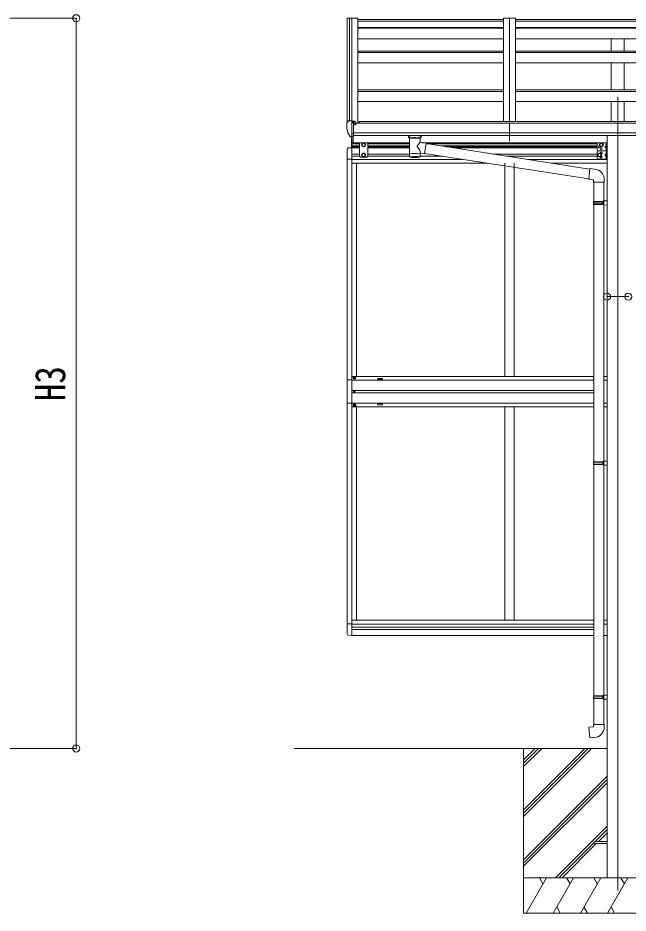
# Model space of a CAD drawing. Units: millimetres at full size, sheet at 1:30; details may follow other scales. Extents: x -8385 to 8479, y -5853 to 5787.
# Drawn here: x 31 to 2625, y -1963 to 1843 of the extents above; entities that cross this region are included whole.
import ezdxf
from ezdxf.enums import TextEntityAlignment as Align

# ---------------------------------------------------------------- set-up
doc = ezdxf.new("R2010")
doc.units = ezdxf.units.MM
doc.header["$LTSCALE"] = 30
doc.header["$PDMODE"] = 32
doc.header["$PDSIZE"] = 30
for name, color, linetype, lineweight in [('0-0_0', 7, 'Continuous', 9), ('0-1_本体', 4, 'Continuous', 9), ('0-2_部品', 7, 'Continuous', 9), ('0-8_PARTS2', 2, 'Continuous', 9), ('0-A_寸法', 6, 'Continuous', 9), ('1-1_GLASS', 4, 'Continuous', 9), ('1-2_GLASS_SEAL', 7, 'Continuous', 9)]:
    doc.layers.add(name, color=color, linetype=linetype, lineweight=lineweight)
doc.styles.add('ＭＳ ゴシック', font='')
doc.styles.get('ＭＳ ゴシック').set_extended_font_data('MS Gothic')

msp = doc.modelspace()

# ---------------------------------------------------------------- linework, layer by layer
at = {"layer": '0-0_0'}
for p, q in [((1205.26, -1263.4), (2536.18, -1263.4)), ((2181.38, -1263.4), (2181.38, -1963.4)), ((2181.38, -1524.12), (2442.11, -1263.4)), ((2181.38, -1538.27), (2456.25, -1263.4)), ((2181.38, -1552.41), (2470.39, -1263.4)), ((2181.38, -1340.28), (2258.26, -1263.4)), ((2181.38, -1326.14), (2244.12, -1263.4)), ((2181.38, -1311.99), (2229.98, -1263.4)), ((2181.38, -1736.26), (2536.18, -1381.46)), ((2181.38, -1750.4), (2536.18, -1395.6)), ((2181.38, -1764.54), (2536.18, -1409.74)), ((2316.37, -1813.4), (2536.18, -1593.59)), ((2485.02, -1658.89), (2536.18, -1607.73)), ((2499.17, -1658.89), (2536.18, -1621.87)), ((2330.51, -1813.4), (2481.38, -1662.53)), ((2344.66, -1813.4), (2490.17, -1667.89)), ((2981.38, -1813.4), (2181.38, -1813.4)), ((2191.67, -1963.4), (2278.27, -1813.4)), ((2263.27, -1839.38), (2248.27, -1813.4)), ((2307.14, -1963.4), (2393.74, -1813.4)), ((2378.74, -1839.38), (2363.74, -1813.4)), ((2422.61, -1963.4), (2509.21, -1813.4)), ((2494.21, -1839.38), (2479.21, -1813.4)), ((2538.08, -1963.4), (2624.68, -1813.4)), ((2609.68, -1839.38), (2594.68, -1813.4)), ((2322.14, -1937.42), (2337.14, -1963.4)), ((2437.61, -1937.42), (2452.61, -1963.4)), ((2553.08, -1937.42), (2568.08, -1963.4)), ((2181.38, -1963.4), (2981.38, -1963.4))]:
    msp.add_line(p, q, dxfattribs=at)
at = {"layer": '0-1_本体'}
for p, q in [((1431.39, 1840.51), (1431.37, 1399.45)), ((1432.33, 1841.39), (1440.16, 1841.8)), ((1440.38, 1841.72), (1440.38, 1405.99)), ((1440.46, 1841.61), (1441.08, 1839.99)), ((2096.18, 1835.74), (1476.18, 1835.74)), ((1476.38, 1841.81), (1476.38, 1395.81)), ((1476.38, 1828.81), (2096.38, 1828.81)), ((2096.38, 1841.81), (2096.38, 1402.52)), ((2146.38, 1841.81), (2096.38, 1841.81)), ((2146.38, 1841.81), (2146.38, 1402.52)), ((2146.38, 1828.81), (2766.38, 1828.81)), ((1476.38, 1802.1), (2096.38, 1802.1)), ((1476.38, 1799.52), (2096.38, 1799.52)), ((2146.38, 1802.1), (2766.38, 1802.1)), ((2146.38, 1799.52), (2766.38, 1799.52)), ((1476.38, 1754.78), (2096.38, 1754.78)), ((2146.38, 1754.78), (2766.38, 1754.78)), ((2553.88, 1701.05), (2553.88, 1754.78)), ((2608.88, 1701.05), (2608.88, 1754.78)), ((1476.38, 1701.05), (2096.38, 1701.05)), ((1476.38, 1695.48), (2096.38, 1695.48)), ((2146.38, 1701.05), (2766.38, 1701.05)), ((2146.38, 1695.48), (2766.38, 1695.48)), ((1476.38, 1651.48), (2096.38, 1651.48)), ((2146.38, 1651.48), (2766.38, 1651.48)), ((2553.88, 1537.4), (2553.88, 1651.48)), ((2608.88, 1537.4), (2608.88, 1651.48)), ((1476.38, 1537.4), (2096.38, 1537.4)), ((1476.38, 1530.6), (2096.38, 1530.6)), ((2146.38, 1537.4), (2766.38, 1537.4)), ((2146.38, 1530.6), (2766.38, 1530.6)), ((1476.38, 1487.05), (2096.38, 1487.05)), ((2146.38, 1487.05), (2766.38, 1487.05)), ((2553.88, 1402.52), (2553.88, 1487.05)), ((2608.88, 1402.52), (2608.88, 1487.05)), ((6804.88, 1395.81), (1457.88, 1395.81)), ((1481.38, 1395.81), (1481.38, 1402.52)), ((6781.38, 1402.52), (1481.38, 1402.52)), ((1457.88, 1354.59), (6804.88, 1354.59)), ((6804.88, 1342.74), (1457.88, 1342.82)), ((2536.18, 1342.65), (2536.18, -1813.42))]:
    msp.add_line(p, q, dxfattribs=at)
msp.add_lwpolyline([(1441.08, 1405.99), (1441.08, 1841.81), (1476.38, 1841.81)], dxfattribs=at)
msp.add_circle((1465.35, 1391.08), 3, dxfattribs=at)
for centre, radius, start, end in [((1432.38, 1840.39), 1, 93, 173.32986), ((1440.18, 1841.5), 0.301, 21.06327, 92.86679)]:
    msp.add_arc(centre, radius, start, end, dxfattribs=at)
at = {"layer": '0-2_部品'}
for p, q in [((2766.18, 1835.74), (2146.18, 1835.74)), ((1429.18, 1396.63), (1429.18, 1396)), ((1436.09, 1405.44), (1432.02, 1399.63)), ((1451.18, 1337.5), (1451.18, 1406)), ((1452.68, 1405.09), (1451.18, 1405.09)), ((1457.68, 1396.27), (1451.18, 1396.67)), ((1452.68, 1405.09), (1452.68, 1398.92)), ((1462.35, 1403.59), (1452.68, 1404.31)), ((1452.68, 1401.32), (1466.68, 1401.26)), ((1462.15, 1391.09), (1462.68, 1391.09)), ((1462.68, 1391.09), (1462.98, 1391.09)), ((1463.18, 1401.28), (1463.18, 1403.17)), ((1467.68, 1400.15), (1467.68, 1395.82)), ((1443.56, 1339.32), (1433.81, 1354.7)), ((1449.68, 1337.6), (1445.97, 1337.82)), ((1449.68, 1337.6), (1451.18, 1337.5)), ((1451.18, 1339.7), (1451.68, 1339.7)), ((1451.68, 1339.7), (1452.18, 1340.7)), ((1457.68, 1340.7), (1452.18, 1340.7)), ((1691.68, 1336.5), (1691.68, 1342.62)), ((1745.68, 1336.5), (1745.68, 1342.62)), ((1695.78, 1332), (1695.76, 1251.71)), ((1741.58, 1314.43), (1741.58, 1332.01)), ((1766.8, 1310.52), (1741.58, 1314.43)), ((1766.8, 1310.52), (1759.78, 1265.26)), ((2461.91, 1200.62), (1766.49, 1308.5)), ((1741.6, 1251.71), (1741.58, 1268.34)), ((1741.58, 1268.08), (1759.78, 1265.26)), ((2458.24, 1158.68), (1760.05, 1267)), ((2482.9, 1200.56), (2462.07, 1202.38)), ((2477.98, 1144.81), (2523.98, 1144.81)), ((2479.98, 1144.81), (2479.98, 1062.15)), ((2521.98, 1144.81), (2521.98, 1064.71)), ((2523.98, 1144.81), (2523.98, 1155.73)), ((2477.98, 1060.15), (2478.98, 1062.15)), ((2477.98, 1060.15), (2521.98, 1060.15)), ((2477.98, 1060.15), (2477.98, 1052.15)), ((2477.98, 1052.15), (2521.98, 1052.15)), ((2477.98, 1052.15), (2478.98, 1050.15)), ((2478.98, 1062.15), (2521.98, 1062.15)), ((2478.98, 1050.15), (2521.98, 1050.15)), ((2479.98, 1050.15), (2479.98, -44.03)), ((2517.5, 1060.15), (2517.07, 1062.15)), ((2519.98, 1064.65), (2535.98, 1065.12)), ((2519.98, 1062.65), (2519.98, 1064.65)), ((2519.98, 1062.65), (2521.98, 1062.65)), ((2519.98, 1047.65), (2519.98, 1049.65)), ((2519.98, 1047.65), (2535.98, 1047.18)), ((2521.98, 1047.59), (2521.98, -41.48)), ((2535.98, 1065.12), (2535.98, 1047.18)), ((2477.98, -46.03), (2478.98, -44.03)), ((2477.98, -46.03), (2521.98, -46.03)), ((2477.98, -46.03), (2477.98, -54.03)), ((2477.98, -54.03), (2521.98, -54.03)), ((2477.98, -54.03), (2478.98, -56.03)), ((2478.98, -44.03), (2521.98, -44.03)), ((2478.98, -56.03), (2521.98, -56.03)), ((2479.98, -56.03), (2479.98, -1039.19)), ((2517.5, -46.03), (2517.07, -44.03)), ((2519.98, -41.53), (2535.98, -41.06)), ((2519.98, -43.53), (2519.98, -41.53)), ((2519.98, -43.53), (2521.98, -43.53)), ((2519.98, -58.53), (2519.98, -56.53)), ((2519.98, -58.53), (2535.98, -59.01)), ((2521.98, -58.59), (2521.98, -1036.64)), ((2535.98, -41.06), (2535.98, -59.01)), ((2477.98, -1041.19), (2478.98, -1039.19)), ((2477.98, -1041.19), (2521.98, -1041.19)), ((2477.98, -1041.19), (2477.98, -1049.19)), ((2477.98, -1049.19), (2521.98, -1049.19)), ((2477.98, -1049.19), (2478.98, -1051.19)), ((2478.98, -1039.19), (2521.98, -1039.19)), ((2478.98, -1051.19), (2521.98, -1051.19)), ((2479.98, -1051.19), (2479.98, -1161.2)), ((2517.5, -1041.19), (2517.07, -1039.19)), ((2519.98, -1036.69), (2535.98, -1036.22)), ((2519.98, -1038.69), (2519.98, -1036.69)), ((2519.98, -1038.69), (2521.98, -1038.69)), ((2519.98, -1053.69), (2519.98, -1051.69)), ((2519.98, -1053.69), (2535.98, -1054.17)), ((2521.98, -1053.75), (2521.98, -1161.2)), ((2535.98, -1036.22), (2535.98, -1054.17)), ((2477.98, -1161.2), (2523.98, -1161.2)), ((2477.98, -1171.2), (2477.98, -1161.2)), ((2523.98, -1161.2), (2523.98, -1172.11))]:
    msp.add_line(p, q, dxfattribs=at)
at = {"layer": '0-2_部品', "color": 4}
for p, q in [((2481.18, -1658.89), (2481.18, -1667.89)), ((2481.18, -1658.89), (2536.18, -1658.89)), ((2481.18, -1667.89), (2536.18, -1667.89))]:
    msp.add_line(p, q, dxfattribs=at)
at = {"layer": '0-2_部品'}
for points in [[(1451.18, 1406), (1439.18, 1406), (1436.85, 1405.86)], [(1457.68, 1340.7), (1457.68, 1398.92), (1452.68, 1398.92)], [(1462.35, 1403.59), (1462.52, 1403.57), (1462.68, 1403.54), (1462.82, 1403.5), (1462.95, 1403.44), (1463.05, 1403.38), (1463.12, 1403.32), (1463.17, 1403.25), (1463.18, 1403.17)], [(1462.98, 1392.28), (1462.98, 1391.09), (1467.68, 1391.09)], [(1467.68, 1392.7), (1467.68, 1391.09), (1468.15, 1391.09)], [(1451.18, 1351.39), (1454.34, 1351.8), (1457.68, 1352.23)], [(1691.72, 1336.44), (1691.69, 1336.8), (1691.94, 1337.76), (1692.46, 1338.64), (1693.26, 1339.48), (1694.38, 1340.27), (1695.78, 1341)], [(1691.72, 1336.56), (1691.69, 1336.2), (1691.94, 1335.24), (1692.46, 1334.36), (1693.26, 1333.52), (1694.38, 1332.72), (1695.78, 1332)], [(1741.58, 1340.99), (1741.81, 1340.89), (1743.17, 1340.16), (1744.28, 1339.31), (1745.04, 1338.45), (1745.5, 1337.55), (1745.67, 1336.66)], [(1741.58, 1332.01), (1741.81, 1332.1), (1743.17, 1332.84), (1744.28, 1333.69), (1745.04, 1334.55), (1745.5, 1335.45), (1745.67, 1336.34)], [(2462.07, 1202.38), (2458.06, 1156.55), (2477.98, 1154.81), (2477.98, 1144.81)], [(2517.5, 1060.15), (2517.5, 1052.15), (2517.07, 1050.15)], [(2519.98, 1049.65), (2521.98, 1049.65), (2521.98, 1062.65)], [(2517.5, -46.03), (2517.5, -54.03), (2517.07, -56.03)], [(2519.98, -56.53), (2521.98, -56.53), (2521.98, -43.53)], [(2517.5, -1041.19), (2517.5, -1049.19), (2517.07, -1051.19)], [(2519.98, -1051.69), (2521.98, -1051.69), (2521.98, -1038.69)], [(2482.9, -1216.94), (2462.07, -1218.76), (2458.06, -1172.94), (2477.98, -1171.2)]]:
    msp.add_lwpolyline(points, dxfattribs=at)
for centre, radius, start, end in [((1432.18, 1396.63), 3, 93, 180), ((1621.67, 1396.01), 192.49, 180.0008, 192.1233), ((1436.91, 1404.86), 1, 93.5, 145), ((1465.18, 1391.09), 2.5, 151.64236, 180), ((1465.18, 1391.09), 2.5, 0, 151.64236), ((1436.41, 1356.2), 3, 191.83348, 210), ((1446.15, 1340.82), 3, 210, 266.5), ((1708.75, 1291.28), 51.38, 92.46126, 104.61963), ((1728.63, 1291.28), 51.38, 75.38037, 87.53874), ((2478.98, 1155.73), 45, 0, 85), ((2478.98, -1172.11), 45, 275, 0)]:
    msp.add_arc(centre, radius, start, end, dxfattribs=at)
for centre, major_axis, ratio, start_param, end_param in [((1466.68, 1400.16), (-0.02, 1.1), 0.906239, 4.6917496, 6.2625459), ((1718.68, 1330.8), (-22.91, -0.42), 0.072511, 4.711586, 6.2823824), ((1718.7, 1332.44), (-22.91, -0.42), 0.072511, 4.711586, 6.2823824), ((1718.65, 1332.43), (22.92, -0.42), 0.07247, 0.0008089, 1.5716053), ((1718.65, 1330.8), (22.92, -0.42), 0.07247, 0.0008089, 1.5716053), ((1729.68, 1336.5), (16, 0), 0.361356, 0, 0.0194874), ((1729.68, 1336.5), (16, 0), 0.361356, 6.2636979, 6.2831853), ((1718.68, 1294.87), (-22.81, 26.62), 0.234429, 3.1563334, 4.5976381), ((1721.23, 1292.23), (20.32, 22.25), 0.045535, 4.9756507, 6.2441899), ((1718.68, 1264.15), (22.91, 0), 0.122865, 6.2831853, 9.424778), ((1718.68, 1251.71), (22.92, 0), 0.101955, 6.2829723, 9.4248207), ((1718.68, 1251.71), (22.92, 0), 0.101955, 3.1415499, 6.2833984)]:
    msp.add_ellipse(centre, major_axis=major_axis, ratio=ratio, start_param=start_param, end_param=end_param, dxfattribs=at)
at = {"layer": '0-8_PARTS2'}
for p, q in [((1451.38, 1838.68), (1451.38, 1319.39)), ((2121.38, 1838.68), (2121.38, 1319.39)), ((2581.38, 1508.2), (2581.38, -1867.03))]:
    msp.add_line(p, q, dxfattribs=at)
at = {"layer": '0-A_寸法'}
for p, q in [((279.15, 1841.82), (-1027.28, 1841.82)), ((279.15, -1263.39), (279.15, 1841.82)), ((2536.18, 657.86), (2626.58, 657.86)), ((279.15, -1263.39), (-326.83, -1263.39))]:
    msp.add_line(p, q, dxfattribs=at)
for p in [(279.15, 1841.82), (2536.18, 657.86), (2626.58, 657.86), (279.15, -1263.39)]:
    msp.add_point(p, dxfattribs=at)
at = {"layer": '1-1_GLASS'}
for p, q in [((1451.18, 1311.21), (1486.68, 1311.21)), ((1451.18, 1307.71), (1483.68, 1307.71)), ((1451.18, 1298.71), (1483.68, 1298.71)), ((1451.18, 1295.21), (1483.68, 1295.21)), ((1515.68, 1311.21), (1695.78, 1311.21)), ((1518.68, 1307.71), (1695.78, 1307.71)), ((1518.68, 1298.71), (1695.78, 1298.71)), ((1518.68, 1295.21), (1695.78, 1295.21)), ((1749.07, 1311.21), (2496.18, 1311.21)), ((1771.63, 1307.71), (2494.21, 1307.71)), ((1829.65, 1298.71), (2494.18, 1298.71)), ((1852.21, 1295.21), (2494.18, 1295.21)), ((1451.18, 1290.91), (1451.18, 253.71)), ((1483.68, 1290.21), (1451.18, 1290.21)), ((1451.18, 1264.21), (1483.68, 1264.21)), ((1695.77, 1290.21), (1518.68, 1290.21)), ((1518.68, 1264.21), (1695.77, 1264.21)), ((2433.46, 1290.21), (1884.44, 1290.21)), ((2052.03, 1264.21), (2494.18, 1264.21)), ((2494.18, 1290.21), (2433.46, 1290.21)), ((1431.18, 1241.51), (1431.18, 302.91)), ((1451.18, 1255.21), (1483.68, 1255.21)), ((1923.1, 1241.71), (1451.18, 1241.71)), ((2026.23, 1225.71), (1451.18, 1225.71)), ((1471.18, 1225.71), (1471.18, 318.71)), ((1518.68, 1255.21), (1695.76, 1255.21)), ((1741.59, 1255.21), (1836.08, 1255.21)), ((2101.38, 1225.71), (2101.38, 318.71)), ((2110.04, 1255.21), (2494.18, 1255.21)), ((2141.38, 1225.71), (2141.38, 318.71)), ((2197.06, 1241.71), (2536.18, 1241.71)), ((2536.18, 1225.71), (2300.2, 1225.71)), ((1451.18, 318.71), (2480.18, 318.71)), ((2522.38, 318.71), (2536.38, 318.71)), ((1451.18, 302.71), (2480.18, 302.71)), ((2522.38, 302.71), (2536.38, 302.71)), ((1451.18, 258.2), (2480.18, 258.2)), ((1451.18, 253.71), (1451.18, -783.3)), ((2480.18, 249.2), (1451.18, 249.2)), ((1431.18, 204.51), (1431.18, -734.1)), ((1451.18, 204.71), (2480.18, 204.71)), ((2522.38, 204.71), (2536.38, 204.71)), ((2480.18, 188.71), (1451.18, 188.71)), ((1471.18, 188.71), (1471.18, -718.3)), ((2101.38, 188.71), (2101.38, -718.3)), ((2141.38, 188.71), (2141.38, -718.3)), ((2522.38, 188.71), (2536.38, 188.71)), ((1451.18, -718.3), (2480.18, -718.3)), ((2522.38, -718.3), (2536.38, -718.3)), ((1451.18, -734.3), (2478.18, -734.3)), ((1451.18, -747.8), (2480.18, -747.8)), ((1451.18, -756.8), (2480.18, -756.8)), ((2522.38, -734.3), (2536.38, -734.3)), ((1451.18, -782.8), (2480.18, -782.8)), ((2522.38, -782.8), (2536.38, -782.8))]:
    msp.add_line(p, q, dxfattribs=at)
for points in [[(1581.18, 305.21), (1561.18, 305.21), (1561.18, 310.21), (1581.18, 310.21)], [(1581.18, 203.21), (1561.18, 203.21), (1561.18, 198.21), (1581.18, 198.21)]]:
    msp.add_lwpolyline(points, close=True, dxfattribs=at)
at = {"layer": '1-2_GLASS_SEAL'}
for p, q in [((1449.68, 1291), (1449.68, 1337.6)), ((1451.18, 1291), (1451.18, 1337.5)), ((1456.68, 1311.5), (1456.68, 1340.7)), ((1487.68, 1312.5), (1483.68, 1308.5)), ((1483.68, 1308.5), (1483.68, 1255.01)), ((1514.68, 1312.5), (1487.68, 1312.5)), ((1514.68, 1312.5), (1518.68, 1308.5)), ((1518.68, 1255.01), (1518.68, 1308.5)), ((2494.18, 1307.5), (2494.18, 1282.5)), ((2499.18, 1312.5), (2536.18, 1312.5)), ((2533.68, 1295), (2526.68, 1295)), ((2533.18, 1308), (2532.38, 1307.86)), ((2533.18, 1300), (2532.38, 1300.14)), ((2533.18, 1300), (2533.68, 1300.09)), ((2533.68, 1312.5), (2533.68, 1277.5)), ((2536.18, 1312.5), (2536.18, 1277.5)), ((1430.68, 1284.71), (1430.68, 1241.8)), ((1451.18, 1291), (1435.89, 1290.2)), ((1501.18, 1267.51), (1494.68, 1263.75)), ((1494.68, 1263.75), (1494.68, 1256.25)), ((1494.68, 1256.25), (1501.18, 1252.5)), ((1507.68, 1263.75), (1501.18, 1267.51)), ((1501.18, 1252.5), (1507.68, 1256.25)), ((1507.68, 1256.25), (1507.68, 1263.75)), ((2494.18, 1272.5), (2494.18, 1247.5)), ((2499.18, 1277.5), (2536.18, 1277.5)), ((2499.18, 1277.5), (2536.18, 1277.5)), ((2533.68, 1260), (2526.68, 1260)), ((2533.18, 1290), (2532.38, 1289.86)), ((2533.18, 1282), (2532.38, 1282.14)), ((2533.18, 1273), (2532.38, 1272.86)), ((2533.18, 1265), (2532.38, 1265.14)), ((2533.18, 1282), (2533.68, 1282.09)), ((2533.18, 1265), (2533.68, 1265.09)), ((2533.68, 1277.5), (2533.68, 1242.5)), ((2536.18, 1277.5), (2536.18, 1242.5)), ((1451.18, 1241.8), (1430.68, 1241.8)), ((1487.68, 1251.01), (1483.68, 1255.01)), ((1514.68, 1251.01), (1487.68, 1251.01)), ((1514.68, 1251.01), (1518.68, 1255.01)), ((2499.18, 1242.5), (2536.18, 1242.5)), ((2533.18, 1255), (2532.38, 1254.86)), ((2533.18, 1247), (2532.38, 1247.14)), ((2533.18, 1247), (2533.68, 1247.09)), ((1460.68, 312), (1459.68, 312)), ((1463.68, 313), (1464.68, 313)), ((1459.95, 254.91), (1459.13, 254.91)), ((1462.41, 254.09), (1463.23, 254.09)), ((1460.68, 197), (1459.68, 197)), ((1463.68, 196), (1464.68, 196)), ((1451.18, -733.8), (1430.68, -733.8)), ((1430.68, -776.71), (1430.68, -733.8)), ((1451.18, -783), (1435.89, -782.2))]:
    msp.add_line(p, q, dxfattribs=at)
for points in [[(1494.68, 1307.25), (1501.18, 1311.01), (1507.68, 1307.25)], [(1507.68, 1307.25), (1507.68, 1299.75), (1501.18, 1296), (1494.68, 1299.75), (1494.68, 1307.25)], [(2533.68, 1300), (2526.68, 1295), (2533.68, 1290)], [(2534.06, 1304), (2533.43, 1305.19), (2531.2, 1306.3)], [(2534.06, 1304), (2533.43, 1302.81), (2531.2, 1301.7)], [(2533.18, 1300), (2533.18, 1308), (2533.68, 1307.91), (2533.68, 1300.09)], [(2533.68, 1265), (2526.68, 1260), (2533.68, 1255)], [(2534.06, 1286), (2533.43, 1287.19), (2531.2, 1288.3)], [(2534.06, 1286), (2533.43, 1284.81), (2531.2, 1283.7)], [(2534.06, 1269), (2533.43, 1270.19), (2531.2, 1271.3)], [(2534.06, 1269), (2533.43, 1267.81), (2531.2, 1266.7)], [(2533.18, 1282), (2533.18, 1290), (2533.68, 1289.91), (2533.68, 1282.09)], [(2533.18, 1265), (2533.18, 1273), (2533.68, 1272.91), (2533.68, 1265.09)], [(2534.06, 1251), (2533.43, 1252.19), (2531.2, 1253.3)], [(2534.06, 1251), (2533.43, 1249.81), (2531.2, 1248.7)], [(2533.18, 1247), (2533.18, 1255), (2533.68, 1254.91), (2533.68, 1247.09)], [(1459.68, 312), (1459.68, 313), (1460.68, 313)], [(1461.68, 314), (1461.68, 315), (1462.68, 315), (1462.68, 314)], [(1462.68, 311), (1462.68, 310), (1461.68, 310), (1461.68, 311)], [(1464.68, 313), (1464.68, 312), (1463.68, 312)], [(1451.18, 303.5), (1430.48, 303.5), (1430.48, 205.5), (1451.18, 205.5)], [(1459.13, 254.91), (1459.13, 254.09), (1459.95, 254.09)], [(1461.59, 255.73), (1461.59, 256.55), (1460.77, 256.55), (1460.77, 255.73)], [(1460.77, 253.27), (1460.77, 252.45), (1461.59, 252.45), (1461.59, 253.27)], [(1463.23, 254.09), (1463.23, 254.91), (1462.41, 254.91)], [(1459.68, 197), (1459.68, 196), (1460.68, 196)], [(1462.68, 198), (1462.68, 199), (1461.68, 199), (1461.68, 198)], [(1461.68, 195), (1461.68, 194), (1462.68, 194), (1462.68, 195)], [(1464.68, 196), (1464.68, 197), (1463.68, 197)]]:
    msp.add_lwpolyline(points, dxfattribs=at)
for points in [[(2511.18, 1296), (2517.68, 1299.75), (2517.68, 1307.25), (2511.18, 1311.01), (2504.68, 1307.25), (2504.68, 1299.75)], [(2504.18, 1252.5), (2510.68, 1256.25), (2510.68, 1263.75), (2504.18, 1267.51), (2497.68, 1263.75), (2497.68, 1256.25)]]:
    msp.add_lwpolyline(points, close=True, dxfattribs=at)
for centre, radius in [((1501.18, 1303.5), 8.5), ((1501.18, 1303.5), 7.5), ((1501.18, 1303.5), 6.5), ((2511.18, 1303.5), 8.5), ((2511.18, 1303.5), 7.5), ((2511.18, 1303.5), 6.5), ((1501.18, 1260), 8.5), ((1501.18, 1260), 7.5), ((1501.18, 1260), 6.5), ((2504.18, 1260), 8.5), ((2504.18, 1260), 7.5), ((2504.18, 1260), 6.5), ((2511.18, 1286.5), 4.25), ((1462.18, 312.5), 5.9), ((1461.18, 254.5), 3.75), ((1462.18, 196.5), 5.9)]:
    msp.add_circle(centre, radius, dxfattribs=at)
for centre, radius, start, end in [((2499.18, 1307.5), 5, 90, 180), ((2504.18, 1295), 4.25, 94.76077, 6.29431), ((2537.28, 1304), 6.5, 147.94412, 212.05588), ((2532.53, 1306.97), 0.9, 100, 147.94412), ((2532.53, 1301.03), 0.9, 212.05588, 260), ((1436.18, 1284.71), 5.5, 93, 180), ((2499.18, 1282.5), 5, 180, 270), ((2499.18, 1272.5), 5, 90, 180), ((2511.18, 1268.5), 4.25, 274.76077, 186.29431), ((2537.28, 1286), 6.5, 147.94412, 212.05588), ((2537.28, 1269), 6.5, 147.94412, 212.05588), ((2532.53, 1288.97), 0.9, 100, 147.94412), ((2532.53, 1283.03), 0.9, 212.05588, 260), ((2532.53, 1271.97), 0.9, 100, 147.94412), ((2532.53, 1266.03), 0.9, 212.05588, 260), ((2499.18, 1247.5), 5, 180, 270), ((2511.18, 1251.5), 4.25, 173.70569, 85.23923), ((2537.28, 1251), 6.5, 147.94412, 212.05588), ((2532.53, 1253.97), 0.9, 100, 147.94412), ((2532.53, 1248.03), 0.9, 212.05588, 260), ((1460.68, 314), 1, 270, 0), ((1460.68, 311), 1, 0, 90), ((1463.68, 314), 1, 180, 270), ((1463.68, 311), 1, 90, 180), ((1459.95, 255.73), 0.82, 270, 0), ((1459.95, 253.27), 0.82, 0, 90), ((1462.41, 255.73), 0.82, 180, 270), ((1462.41, 253.27), 0.82, 90, 180), ((1460.68, 198), 1, 270, 0), ((1460.68, 195), 1, 0, 90), ((1463.68, 198), 1, 180, 270), ((1463.68, 195), 1, 90, 180), ((1436.18, -776.71), 5.5, 180, 267)]:
    msp.add_arc(centre, radius, start, end, dxfattribs=at)

# ---------------------------------------------------------------- texts
at = {"layer": '0-A_寸法', "color": 7, "style": 'ＭＳ ゴシック', "width": 0.85}
msp.add_text('H3', height=129, rotation=90, dxfattribs=at).set_placement((271.15, 213.22), align=Align.BOTTOM_LEFT)

doc.saveas('drawing.dxf')
